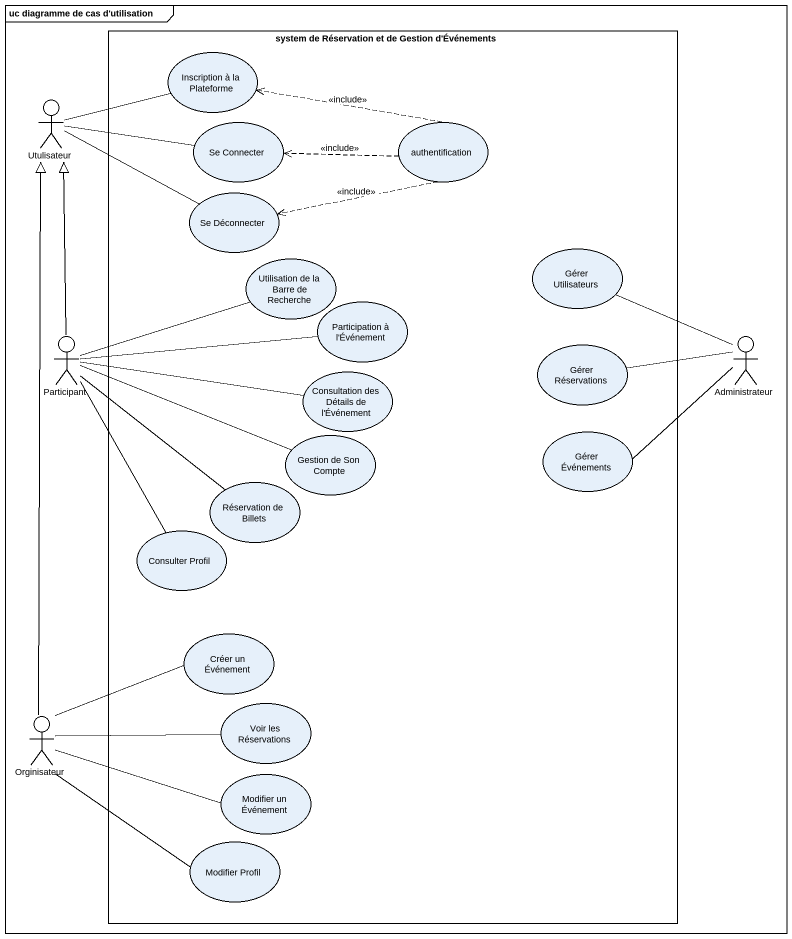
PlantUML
@startuml
mainframe uc diagramme de cas d'utilisation
rectangle "system de Réservation et de Gestion d'Événements" as system_de_Réservation_et_de {
  usecase "Inscription à la Plateforme" as Inscription_à_la_Plateforme
  usecase "Se Connecter" as Se_Connecter
  usecase authentification
  usecase "Se Déconnecter" as Se_Déconnecter
  usecase "Utilisation de la Barre de Recherche" as Utilisation_de_la_Barre_de
  usecase "Gérer Utilisateurs" as Gérer_Utilisateurs
  usecase "Participation à l'Événement" as Participation_à_l_Événement
  usecase "Gérer Réservations" as Gérer_Réservations
  usecase "Consultation des Détails de l'Événement" as Consultation_des_Détails_de
  usecase "Gestion de Son Compte" as Gestion_de_Son_Compte
  usecase "Gérer Événements" as Gérer_Événements
  usecase "Réservation de Billets" as Réservation_de_Billets
  usecase "Consulter Profil" as Consulter_Profil
  usecase "Créer un Événement" as Créer_un_Événement
  usecase "Voir les Réservations" as Voir_les_Réservations
  usecase "Modifier un Événement" as Modifier_un_Événement
  usecase "Modifier Profil" as Modifier_Profil
}
actor Utulisateur
actor "Participant" as Participant_
actor Administrateur
actor Orginisateur
Utulisateur -right- Inscription_à_la_Plateforme
Utulisateur -right- Se_Connecter
Utulisateur -right- Se_Déconnecter
authentification .left.> Inscription_à_la_Plateforme : <<include>>
authentification .left.> Se_Connecter : <<include>>
authentification .left.> Se_Déconnecter : <<include>>
Participant_ -up-|> Utulisateur
Participant_ -right- Utilisation_de_la_Barre_de
Participant_ -right- Participation_à_l_Événement
Participant_ -right- Consultation_des_Détails_de
Participant_ -right- Gestion_de_Son_Compte
Participant_ -- Réservation_de_Billets
Participant_ -- Consulter_Profil
Administrateur -left- Gérer_Utilisateurs
Administrateur -left- Gérer_Réservations
Administrateur -left- Gérer_Événements
Orginisateur -up-|> Utulisateur
Orginisateur -right- Créer_un_Événement
Orginisateur -right- Voir_les_Réservations
Orginisateur -right- Modifier_un_Événement
Orginisateur -- Modifier_Profil
@enduml
